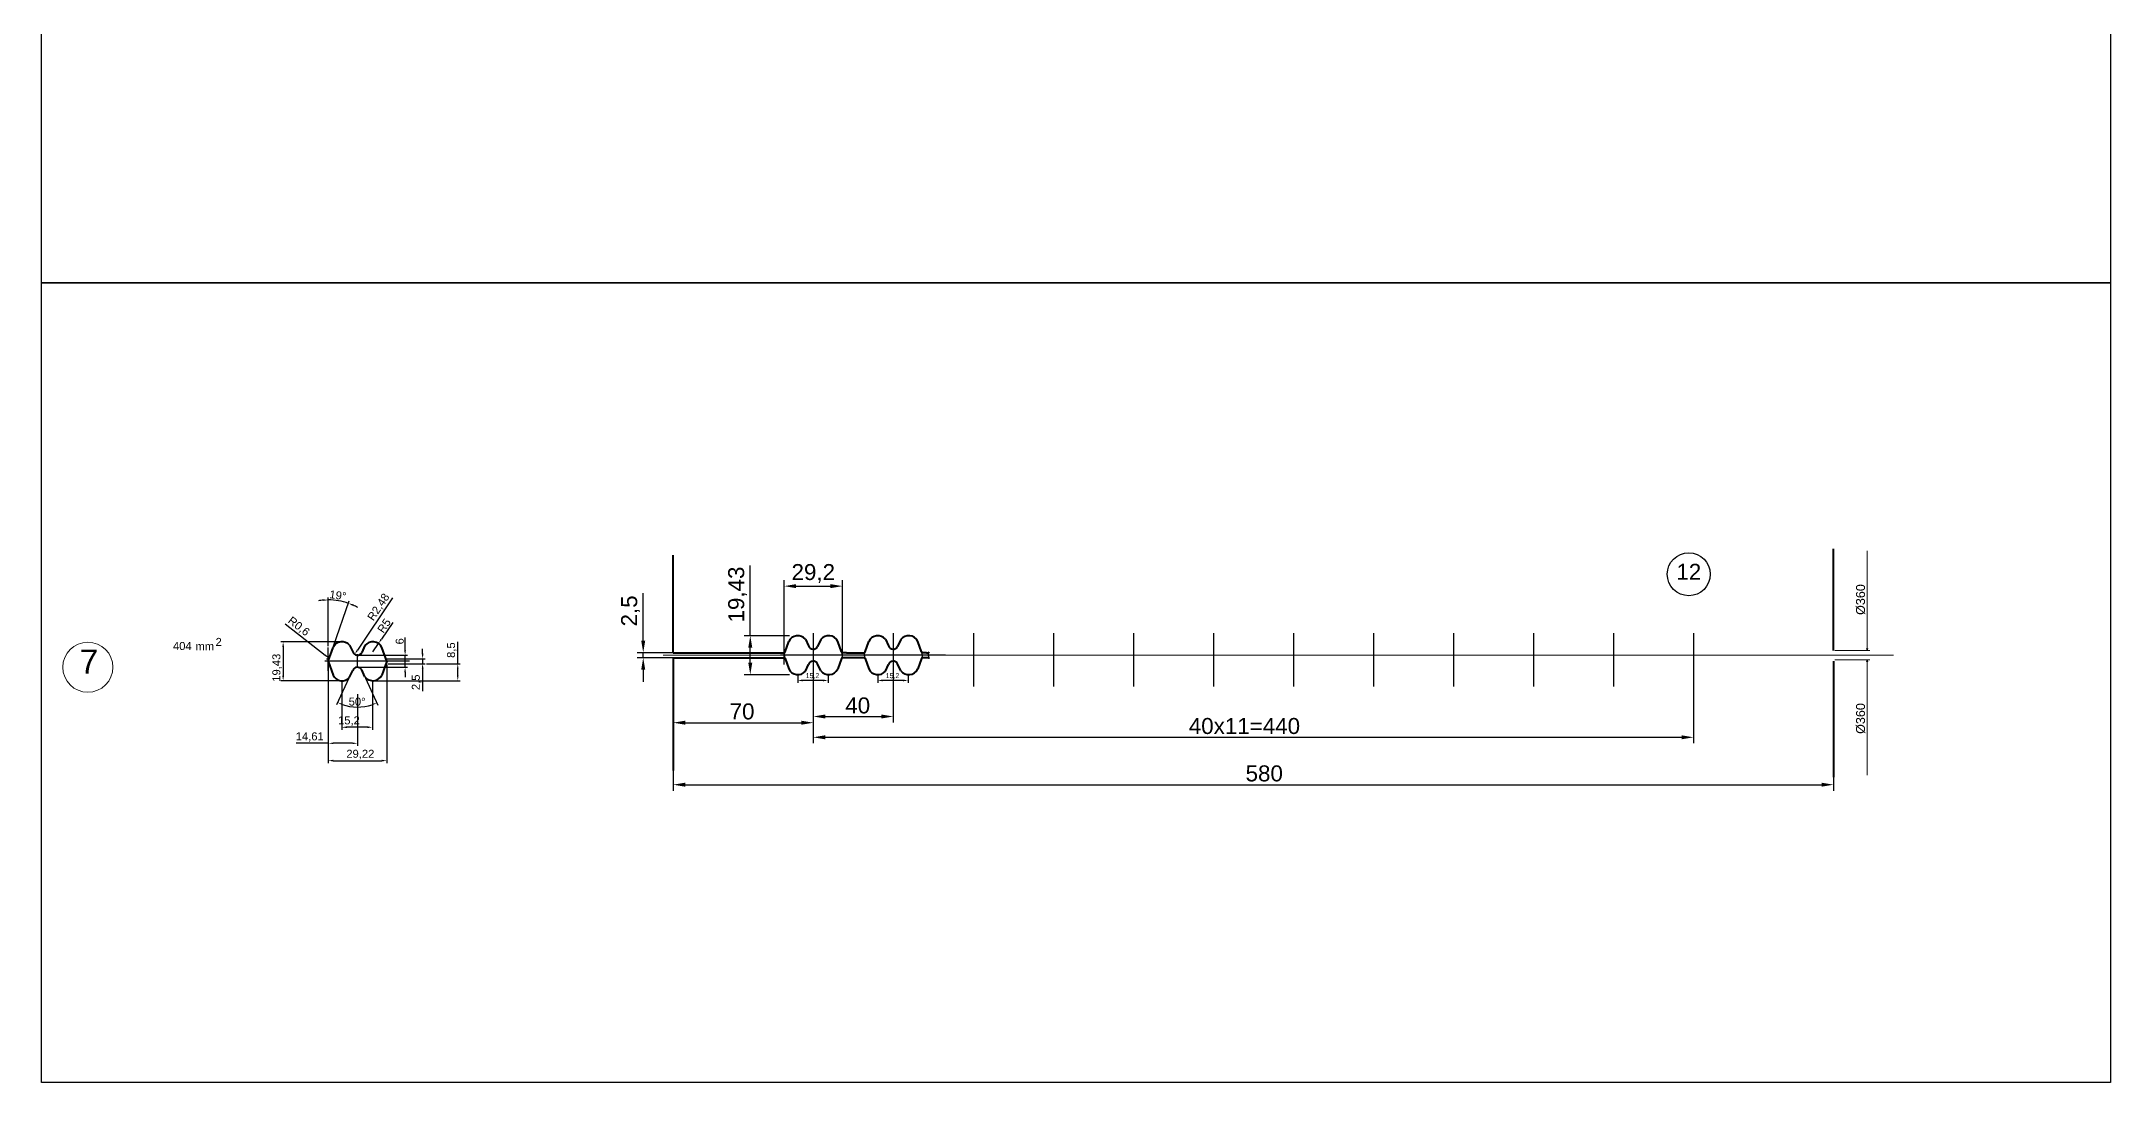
# Model space of a CAD drawing. Header units: millimetres. Extents: x -954 to 34898, y -2134 to 12006.
# Drawn here: x 14671 to 15705, y 7803 to 8324 of the extents above; entities that cross this region are included whole.
import ezdxf

# ---------------------------------------------------------------- set-up
doc = ezdxf.new("R2010")
doc.units = ezdxf.units.MM
doc.header["$LTSCALE"] = 3
doc.linetypes.add('ACAD_ISO04W100', pattern=[30, 24, -3, 0, -3])
doc.layers.add('осевая', color=4, linetype='Continuous')
for name, color, linetype, lineweight in [('осевые', 1, 'ACAD_ISO04W100', 25), ('тонкая', 7, 'Continuous', 20), ('тонкий', 7, 'Continuous', 20)]:
    doc.layers.add(name, color=color, linetype=linetype, lineweight=lineweight)
doc.styles.add('s1v4', font='arial.ttf', dxfattribs={"height": 4})
doc.styles.get("Standard").update_dxf_attribs({"font": 'arial.ttf'})
doc.dimstyles.new('ISO-25', dxfattribs={"dimtxt": 2.5, "dimasz": 2.5, "dimexe": 1.25, "dimexo": 0.625, "dimtad": 1, "dimtxsty": 'Standard', "dimcen": 2.5, "dimadec": 0, "dimazin": 0, "dimtfac": 1, "dimtmove": 0, "dimatfit": 3, "dimfxl": 1, "dimarcsym": 0})
doc.dimstyles.new('s2v4', dxfattribs={"dimtxt": 8, "dimasz": 6, "dimexe": 3, "dimexo": 0, "dimgap": 1.5, "dimtad": 1, "dimtxsty": 'Standard', "dimcen": 2.5, "dimadec": 0, "dimazin": 0, "dimtfac": 1, "dimtmove": 0, "dimatfit": 3, "dimfxl": 1, "dimarcsym": 0})

# ---------------------------------------------------------------- blocks, each defined once
blk = doc.blocks.new('*D926')
at = {"layer": 'Defpoints', "color": 0, "transparency": 16777216}
for p in [(14986.6, 8013.9), (15056.6, 8001.3), (15056.6, 7983.2)]:
    blk.add_point(p, dxfattribs=at)
at = {"layer": 'тонкий', "color": 0, "lineweight": -2, "transparency": 16777216}
for p, q in [((14986.6, 8013.9), (14986.6, 7980.2)), ((15056.6, 8001.3), (15056.6, 7980.2)), ((14992.6, 7983.2), (15050.6, 7983.2))]:
    blk.add_line(p, q, dxfattribs=at)
at = {"layer": 'тонкий', "color": 0, "transparency": 16777216}
for points in [[(14992.6, 7984.2), (14992.6, 7982.2), (14986.6, 7983.2)], [(15050.6, 7984.2), (15050.6, 7982.2), (15056.6, 7983.2)]]:
    blk.add_solid(points, dxfattribs=at)
at = {"layer": 'тонкий', "color": 0, "transparency": 16777216, "insert": (15021, 7988.8), "char_height": 8, "attachment_point": 5}
blk.add_mtext('70', dxfattribs=at)
blk = doc.blocks.new('_Open30')
at = {"color": 0, "linetype": 'ByBlock', "lineweight": -2}
for p, q in [((-1, 0.3), (0, 0)), ((0, 0), (-1, -0.3)), ((0, 0), (-1, 0))]:
    blk.add_line(p, q, dxfattribs=at)
blk = doc.blocks.new('*D975')
at = {"color": 0, "lineweight": -2, "transparency": 16777216}
for p, q in [((14814.2, 8012.1), (14814.2, 7963)), ((14843.4, 8012.1), (14843.4, 7963)), ((14816.7, 7964.2), (14840.9, 7964.2))]:
    blk.add_line(p, q, dxfattribs=at)
at = {"color": 0, "transparency": 16777216}
for points in [[(14816.7, 7964.7), (14816.7, 7963.8), (14814.2, 7964.2)], [(14840.9, 7964.7), (14840.9, 7963.8), (14843.4, 7964.2)]]:
    blk.add_solid(points, dxfattribs=at)
at = {"layer": 'Defpoints', "color": 0, "transparency": 16777216}
for p in [(14814.2, 8012.7), (14843.4, 8012.7), (14843.4, 7964.2)]:
    blk.add_point(p, dxfattribs=at)
at = {"color": 0, "transparency": 16777216, "insert": (14830.2, 7967.3), "char_height": 4, "attachment_point": 5}
blk.add_mtext('29,22', dxfattribs=at)
blk = doc.blocks.new('*D976')
at = {"color": 0, "lineweight": -2, "transparency": 16777216}
for p, q in [((14814.2, 8021.5), (14814.2, 8045.9)), ((14816.8, 8021.4), (14824.7, 8044.1))]:
    blk.add_line(p, q, dxfattribs=at)
for start, end in [(94.67, 99.34), (70.797, 90), (61.4571, 66.1271)]:
    blk.add_arc((14814.2, 8013.9), 30.7, start, end, dxfattribs=at)
at = {"color": 0, "transparency": 16777216}
for points in [[(14811.6, 8044.9), (14811.7, 8044.1), (14814.2, 8044.6)], [(14826.4, 8041.6), (14826.7, 8042.4), (14824.3, 8042.9)]]:
    blk.add_solid(points, dxfattribs=at)
at = {"layer": 'Defpoints', "color": 0, "transparency": 16777216}
for p in [(14821, 8043.9), (14814.2, 8020.9), (14816.6, 8020.8), (14814.2, 8013.9), (14814.2, 8009.2)]:
    blk.add_point(p, dxfattribs=at)
at = {"color": 0, "transparency": 16777216, "insert": (14819, 8046.9), "char_height": 4, "attachment_point": 5, "rotation": 351.7298}
blk.add_mtext('19°', dxfattribs=at)
blk = doc.blocks.new('*D931')
at = {"color": 0, "lineweight": -2, "transparency": 16777216}
for p, q in [((14814.2, 7997.5), (14814.2, 7971.7)), ((14828.8, 7997.5), (14828.8, 7971.7)), ((14814.2, 7972.9), (14798.1, 7972.9)), ((14826.3, 7972.9), (14816.7, 7972.9))]:
    blk.add_line(p, q, dxfattribs=at)
at = {"color": 0, "transparency": 16777216}
for points in [[(14816.7, 7973.3), (14816.7, 7972.5), (14814.2, 7972.9)], [(14826.3, 7973.3), (14826.3, 7972.5), (14828.8, 7972.9)]]:
    blk.add_solid(points, dxfattribs=at)
at = {"layer": 'Defpoints', "color": 0, "transparency": 16777216}
for p in [(14814.2, 7998.1), (14828.8, 7998.1), (14828.8, 7972.9)]:
    blk.add_point(p, dxfattribs=at)
at = {"color": 0, "transparency": 16777216, "insert": (14804.9, 7976), "char_height": 4, "attachment_point": 5}
blk.add_mtext('14,61', dxfattribs=at)
blk = doc.blocks.new('*D932')
at = {"color": 0, "lineweight": -2, "transparency": 16777216}
blk.add_line((14792.6, 8032.6), (14812.7, 8016.9), dxfattribs=at)
at = {"color": 0, "transparency": 16777216}
blk.add_solid([(14812.9, 8017.3), (14812.4, 8016.6), (14814.6, 8015.4)], dxfattribs=at)
at = {"layer": 'Defpoints', "color": 0, "transparency": 16777216}
for p in [(14814.2, 8015.8), (14814.6, 8015.4)]:
    blk.add_point(p, dxfattribs=at)
at = {"color": 0, "transparency": 16777216, "insert": (14799.3, 8031.2), "char_height": 4, "attachment_point": 5, "rotation": 322.1251}
blk.add_mtext('R0,6', dxfattribs=at)
blk = doc.blocks.new('*D933')
at = {"color": 0, "lineweight": -2, "transparency": 16777216}
blk.add_line((14846.3, 8045.7), (14828.7, 8019.4), dxfattribs=at)
at = {"color": 0, "transparency": 16777216}
blk.add_solid([(14828.4, 8019.7), (14829.1, 8019.2), (14827.4, 8017.4)], dxfattribs=at)
at = {"layer": 'Defpoints', "color": 0, "transparency": 16777216}
for p in [(14827.4, 8017.4), (14828.7, 8019.4)]:
    blk.add_point(p, dxfattribs=at)
at = {"color": 0, "transparency": 16777216, "insert": (14839.5, 8040.9), "char_height": 4, "attachment_point": 5, "rotation": 56.2464}
blk.add_mtext('R2,48', dxfattribs=at)
blk = doc.blocks.new('*D977')
at = {"color": 0, "lineweight": -2, "transparency": 16777216}
for p, q in [((14829.4, 8016.9), (14853.8, 8016.9)), ((14852.6, 8019.4), (14852.6, 8025.8)), ((14852.6, 8010.9), (14852.6, 8016.9)), ((14829.4, 8010.9), (14853.8, 8010.9)), ((14852.6, 8008.4), (14852.6, 8005.9))]:
    blk.add_line(p, q, dxfattribs=at)
at = {"color": 0, "transparency": 16777216}
for points in [[(14852.1, 8019.4), (14853, 8019.4), (14852.6, 8016.9)], [(14852.1, 8008.4), (14853, 8008.4), (14852.6, 8010.9)]]:
    blk.add_solid(points, dxfattribs=at)
at = {"layer": 'Defpoints', "color": 0, "transparency": 16777216}
for p in [(14828.8, 8016.9), (14828.8, 8010.9), (14852.6, 8010.9)]:
    blk.add_point(p, dxfattribs=at)
at = {"color": 0, "transparency": 16777216, "insert": (14849.9, 8023.9), "char_height": 4, "attachment_point": 5, "rotation": 90}
blk.add_mtext('6', dxfattribs=at)
blk = doc.blocks.new('*D978')
at = {"color": 0, "lineweight": -2, "transparency": 16777216}
for p, q in [((14846.5, 8033.3), (14840.7, 8024.9)), ((14836.5, 8018.7), (14839.3, 8022.8))]:
    blk.add_line(p, q, dxfattribs=at)
at = {"color": 0, "transparency": 16777216}
blk.add_solid([(14840.3, 8025.1), (14841, 8024.7), (14839.3, 8022.8)], dxfattribs=at)
at = {"layer": 'Defpoints', "color": 0, "transparency": 16777216}
for p in [(14836.5, 8018.7), (14839.3, 8022.8)]:
    blk.add_point(p, dxfattribs=at)
at = {"color": 0, "transparency": 16777216, "insert": (14842.1, 8031.7), "char_height": 4, "attachment_point": 5, "rotation": 55.6859}
blk.add_mtext('R5', dxfattribs=at)
blk = doc.blocks.new('*D934')
at = {"color": 0, "lineweight": -2, "transparency": 16777216}
for p, q in [((14820.3, 8023.6), (14790.4, 8023.6)), ((14791.6, 8021.1), (14791.6, 8006.7)), ((14820.2, 8004.2), (14790.4, 8004.2))]:
    blk.add_line(p, q, dxfattribs=at)
at = {"color": 0, "transparency": 16777216}
for points in [[(14791.2, 8021.1), (14792.1, 8021.1), (14791.6, 8023.6)], [(14791.2, 8006.7), (14792.1, 8006.7), (14791.6, 8004.2)]]:
    blk.add_solid(points, dxfattribs=at)
at = {"layer": 'Defpoints', "color": 0, "transparency": 16777216}
for p in [(14820.9, 8023.6), (14791.6, 8004.2), (14820.9, 8004.2)]:
    blk.add_point(p, dxfattribs=at)
at = {"color": 0, "transparency": 16777216, "insert": (14788.6, 8010.7), "char_height": 4, "attachment_point": 5, "rotation": 90}
blk.add_mtext('19,43', dxfattribs=at)
blk = doc.blocks.new('*D935')
at = {"color": 0, "lineweight": -2, "transparency": 16777216}
for p, q in [((14821, 8003.6), (14821, 7979.7)), ((14836.2, 8003.6), (14836.2, 7979.7)), ((14833.7, 7980.9), (14823.5, 7980.9))]:
    blk.add_line(p, q, dxfattribs=at)
at = {"color": 0, "transparency": 16777216}
for points in [[(14823.5, 7981.4), (14823.5, 7980.5), (14821, 7980.9)], [(14833.7, 7981.4), (14833.7, 7980.5), (14836.2, 7980.9)]]:
    blk.add_solid(points, dxfattribs=at)
at = {"layer": 'Defpoints', "color": 0, "transparency": 16777216}
for p in [(14821, 8004.2), (14836.2, 8004.2), (14821, 7980.9)]:
    blk.add_point(p, dxfattribs=at)
at = {"color": 0, "transparency": 16777216, "insert": (14824.5, 7984), "char_height": 4, "attachment_point": 5}
blk.add_mtext('15,2', dxfattribs=at)
blk = doc.blocks.new('*D979')
at = {"color": 0, "lineweight": -2, "transparency": 16777216}
for p, q in [((14861.3, 8017.7), (14861.3, 8020.2)), ((14844, 8015.2), (14862.6, 8015.2)), ((14844, 8012.7), (14862.6, 8012.7)), ((14861.3, 8015.2), (14861.3, 8012.7)), ((14861.3, 8010.2), (14861.3, 7999))]:
    blk.add_line(p, q, dxfattribs=at)
at = {"color": 0, "transparency": 16777216}
for points in [[(14860.9, 8017.7), (14861.8, 8017.7), (14861.3, 8015.2)], [(14860.9, 8010.2), (14861.8, 8010.2), (14861.3, 8012.7)]]:
    blk.add_solid(points, dxfattribs=at)
at = {"layer": 'Defpoints', "color": 0, "transparency": 16777216}
for p in [(14843.4, 8015.2), (14843.4, 8012.7), (14861.3, 8012.7)]:
    blk.add_point(p, dxfattribs=at)
at = {"color": 0, "transparency": 16777216, "insert": (14858.3, 8003.4), "char_height": 4, "attachment_point": 5, "rotation": 90}
blk.add_mtext('2,5', dxfattribs=at)
blk = doc.blocks.new('*D936')
at = {"layer": 'Defpoints', "color": 0, "transparency": 16777216}
for p in [(15044.7, 8026.7), (15025.1, 8007.2), (15044.7, 8007.2)]:
    blk.add_point(p, dxfattribs=at)
at = {"layer": 'тонкий', "color": 0, "lineweight": -2, "transparency": 16777216}
for p, q in [((15025.1, 8026.7), (15025.1, 8061.9)), ((15044.7, 8026.7), (15022.1, 8026.7)), ((15025.1, 8013.2), (15025.1, 8020.7)), ((15044.7, 8007.2), (15022.1, 8007.2))]:
    blk.add_line(p, q, dxfattribs=at)
at = {"layer": 'тонкий', "color": 0, "transparency": 16777216}
for points in [[(15024.1, 8020.7), (15026.1, 8020.7), (15025.1, 8026.7)], [(15024.1, 8013.2), (15026.1, 8013.2), (15025.1, 8007.2)]]:
    blk.add_solid(points, dxfattribs=at)
at = {"layer": 'тонкий', "color": 0, "transparency": 16777216, "insert": (15018.8, 8047.3), "char_height": 8, "attachment_point": 5, "rotation": 90}
blk.add_mtext('19,43', dxfattribs=at)
blk = doc.blocks.new('*D937')
at = {"color": 0, "lineweight": -2, "transparency": 16777216}
for p, q in [((15048.8, 8006.6), (15048.8, 8003.1)), ((15064, 8006.6), (15064, 8003.1)), ((15061.5, 8004.3), (15051.3, 8004.3))]:
    blk.add_line(p, q, dxfattribs=at)
at = {"color": 0, "transparency": 16777216}
for points in [[(15051.3, 8004.8), (15051.3, 8003.9), (15048.8, 8004.3)], [(15061.5, 8004.8), (15061.5, 8003.9), (15064, 8004.3)]]:
    blk.add_solid(points, dxfattribs=at)
at = {"layer": 'Defpoints', "color": 0, "transparency": 16777216}
for p in [(15048.8, 8007.2), (15064, 8007.2), (15048.8, 8004.3)]:
    blk.add_point(p, dxfattribs=at)
at = {"color": 0, "transparency": 16777216, "insert": (15056.2, 8006.5), "char_height": 2.5, "attachment_point": 5}
blk.add_mtext('15,2', dxfattribs=at)
blk = doc.blocks.new('*D980')
at = {"layer": 'Defpoints', "color": 0, "transparency": 16777216}
for p in [(14971.6, 8018.2), (15006, 8018.2), (15006, 8015.7)]:
    blk.add_point(p, dxfattribs=at)
at = {"layer": 'тонкий', "color": 0, "lineweight": -2, "transparency": 16777216}
for p, q in [((14971.6, 8024.2), (14971.6, 8048)), ((15006, 8018.2), (14968.6, 8018.2)), ((15006, 8015.7), (14968.6, 8015.7)), ((14971.6, 8015.7), (14971.6, 8018.2)), ((14971.6, 8009.7), (14971.6, 8003.7))]:
    blk.add_line(p, q, dxfattribs=at)
at = {"layer": 'тонкий', "color": 0, "transparency": 16777216}
for points in [[(14970.6, 8024.2), (14972.6, 8024.2), (14971.6, 8018.2)], [(14970.6, 8009.7), (14972.6, 8009.7), (14971.6, 8015.7)]]:
    blk.add_solid(points, dxfattribs=at)
at = {"layer": 'тонкий', "color": 0, "transparency": 16777216, "insert": (14965.3, 8039.1), "char_height": 8, "attachment_point": 5, "rotation": 90}
blk.add_mtext('2,5', dxfattribs=at)
blk = doc.blocks.new('*D981')
at = {"layer": 'Defpoints', "color": 0, "transparency": 16777216}
for p in [(15071.2, 8051.5), (15042, 8023.9), (15071.2, 8017)]:
    blk.add_point(p, dxfattribs=at)
at = {"layer": 'тонкий', "color": 0, "lineweight": -2, "transparency": 16777216}
for p, q in [((15042, 8023.9), (15042, 8054.5)), ((15048, 8051.5), (15065.2, 8051.5)), ((15071.2, 8017), (15071.2, 8054.5))]:
    blk.add_line(p, q, dxfattribs=at)
at = {"layer": 'тонкий', "color": 0, "transparency": 16777216}
for points in [[(15048, 8052.5), (15048, 8050.5), (15042, 8051.5)], [(15065.2, 8052.5), (15065.2, 8050.5), (15071.2, 8051.5)]]:
    blk.add_solid(points, dxfattribs=at)
at = {"layer": 'тонкий', "color": 0, "transparency": 16777216, "insert": (15056.6, 8057.8), "char_height": 8, "attachment_point": 5}
blk.add_mtext('29,2', dxfattribs=at)
blk = doc.blocks.new('*D982')
at = {"layer": 'Defpoints', "color": 0, "transparency": 16777216}
for p in [(14986.6, 7959.3), (15566.6, 7956), (15566.6, 7952.2)]:
    blk.add_point(p, dxfattribs=at)
at = {"layer": 'тонкий', "color": 0, "lineweight": -2, "transparency": 16777216}
for p, q in [((14986.6, 7959.3), (14986.6, 7949.2)), ((15566.6, 7956), (15566.6, 7949.2)), ((14992.6, 7952.2), (15560.6, 7952.2))]:
    blk.add_line(p, q, dxfattribs=at)
at = {"layer": 'тонкий', "color": 0, "transparency": 16777216}
for points in [[(14992.6, 7953.2), (14992.6, 7951.2), (14986.6, 7952.2)], [(15560.6, 7953.2), (15560.6, 7951.2), (15566.6, 7952.2)]]:
    blk.add_solid(points, dxfattribs=at)
at = {"layer": 'тонкий', "color": 0, "transparency": 16777216, "insert": (15282, 7957.8), "char_height": 8, "attachment_point": 5}
blk.add_mtext('580', dxfattribs=at)
blk = doc.blocks.new('*D983')
at = {"color": 0, "lineweight": -2, "transparency": 16777216}
for p, q in [((14824.5, 8005.4), (14818.3, 7992.2)), ((14832.8, 8005.5), (14838.9, 7992))]:
    blk.add_line(p, q, dxfattribs=at)
blk.add_arc((14828.8, 8014.3), 23.3, 250.821, 288.1922, dxfattribs=at)
at = {"color": 0, "transparency": 16777216}
for points in [[(14821, 7992), (14821.3, 7992.7), (14818.8, 7993.3)], [(14835.9, 7992.6), (14836.2, 7991.8), (14838.4, 7993.1)]]:
    blk.add_solid(points, dxfattribs=at)
at = {"layer": 'Defpoints', "color": 0, "transparency": 16777216}
for p in [(14824.8, 8005.9), (14826.4, 8009.3), (14830.9, 8009.6), (14832.5, 8006.1), (14825.2, 7991.3)]:
    blk.add_point(p, dxfattribs=at)
at = {"color": 0, "transparency": 16777216, "insert": (14828.6, 7993.7), "char_height": 4, "attachment_point": 5, "rotation": 359.5066}
blk.add_mtext('50°', dxfattribs=at)
blk = doc.blocks.new('*D998')
at = {"color": 0, "lineweight": -2, "transparency": 16777216}
for p, q in [((14878.9, 8012.7), (14878.9, 8023.7)), ((14863.2, 8012.7), (14880.1, 8012.7)), ((14878.9, 8006.7), (14878.9, 8010.2)), ((14837.6, 8004.2), (14880.1, 8004.2))]:
    blk.add_line(p, q, dxfattribs=at)
at = {"color": 0, "transparency": 16777216}
for points in [[(14878.5, 8010.2), (14879.3, 8010.2), (14878.9, 8012.7)], [(14878.5, 8006.7), (14879.3, 8006.7), (14878.9, 8004.2)]]:
    blk.add_solid(points, dxfattribs=at)
at = {"layer": 'Defpoints', "color": 0, "transparency": 16777216}
for p in [(14862.6, 8012.7), (14878.9, 8012.7), (14837, 8004.2)]:
    blk.add_point(p, dxfattribs=at)
at = {"color": 0, "transparency": 16777216, "insert": (14875.9, 8019.5), "char_height": 4, "attachment_point": 5, "rotation": 90}
blk.add_mtext('8,5', dxfattribs=at)
blk = doc.blocks.new('*D939')
at = {"color": 0, "lineweight": -2, "transparency": 16777216}
for p, q in [((15088.8, 8006.6), (15088.8, 8003.1)), ((15104, 8006.6), (15104, 8003.1)), ((15101.5, 8004.3), (15091.3, 8004.3))]:
    blk.add_line(p, q, dxfattribs=at)
at = {"color": 0, "transparency": 16777216}
for points in [[(15091.3, 8004.8), (15091.3, 8003.9), (15088.8, 8004.3)], [(15101.5, 8004.8), (15101.5, 8003.9), (15104, 8004.3)]]:
    blk.add_solid(points, dxfattribs=at)
at = {"layer": 'Defpoints', "color": 0, "transparency": 16777216}
for p in [(15088.8, 8007.2), (15104, 8007.2), (15088.8, 8004.3)]:
    blk.add_point(p, dxfattribs=at)
at = {"color": 0, "transparency": 16777216, "insert": (15096.2, 8006.5), "char_height": 2.5, "attachment_point": 5}
blk.add_mtext('15,2', dxfattribs=at)
blk = doc.blocks.new('*D999')
at = {"layer": 'Defpoints', "color": 0, "transparency": 16777216}
for p in [(15496.6, 8001.3), (15056.6, 7980.2), (15496.6, 7975.9)]:
    blk.add_point(p, dxfattribs=at)
at = {"layer": 'тонкий', "color": 0, "lineweight": -2, "transparency": 16777216}
for p, q in [((15496.6, 8001.3), (15496.6, 7972.9)), ((15056.6, 7980.2), (15056.6, 7972.9)), ((15062.6, 7975.9), (15490.6, 7975.9))]:
    blk.add_line(p, q, dxfattribs=at)
at = {"layer": 'тонкий', "color": 0, "transparency": 16777216}
for points in [[(15062.6, 7976.9), (15062.6, 7974.9), (15056.6, 7975.9)], [(15490.6, 7976.9), (15490.6, 7974.9), (15496.6, 7975.9)]]:
    blk.add_solid(points, dxfattribs=at)
at = {"layer": 'тонкий', "color": 0, "transparency": 16777216, "insert": (15272.1, 7981.5), "char_height": 8, "attachment_point": 5}
blk.add_mtext('40x11=440', dxfattribs=at)
blk = doc.blocks.new('*D1000')
at = {"layer": 'Defpoints', "color": 0, "transparency": 16777216}
for p in [(15096.6, 8001.3), (15056.6, 7990.8), (15096.6, 7986.3)]:
    blk.add_point(p, dxfattribs=at)
at = {"layer": 'тонкий', "color": 0, "lineweight": -2, "transparency": 16777216}
for p, q in [((15096.6, 8001.3), (15096.6, 7983.3)), ((15056.6, 7990.8), (15056.6, 7983.3)), ((15062.6, 7986.3), (15090.6, 7986.3))]:
    blk.add_line(p, q, dxfattribs=at)
at = {"layer": 'тонкий', "color": 0, "transparency": 16777216}
for points in [[(15062.6, 7987.3), (15062.6, 7985.3), (15056.6, 7986.3)], [(15090.6, 7987.3), (15090.6, 7985.3), (15096.6, 7986.3)]]:
    blk.add_solid(points, dxfattribs=at)
at = {"layer": 'тонкий', "color": 0, "transparency": 16777216, "insert": (15078.8, 7991.8), "char_height": 8, "attachment_point": 5}
blk.add_mtext('40', dxfattribs=at)

msp = doc.modelspace()

# ---------------------------------------------------------------- linework, layer by layer
at = {"lineweight": 40}
for p, q in [((15566.599, 8019.368), (15566.599, 8070.218)), ((14986.599, 8018.218), (14986.599, 8066.924)), ((14814.159, 8013.945), (14816.559, 8020.835)), ((14824.819, 8021.916), (14826.388, 8018.603)), ((14832.515, 8021.762), (14830.929, 8018.257)), ((14843.389, 8013.929), (14840.984, 8020.835)), ((14986.599, 8018.218), (15041.989, 8018.218)), ((14986.599, 8015.718), (14986.599, 7959.314)), ((14986.599, 8015.718), (15041.989, 8015.718)), ((15041.182, 8018.218), (15041.989, 8018.218)), ((15042.545, 8018.582), (15044.388, 8023.874)), ((15052.649, 8024.955), (15054.218, 8021.642)), ((15060.345, 8024.801), (15058.759, 8021.296)), ((15070.657, 8018.582), (15068.814, 8023.874)), ((15081.989, 8015.718), (15071.205, 8015.718)), ((15073.182, 8018.218), (15071.208, 8018.218)), ((15073.182, 8018.218), (15081.989, 8018.218)), ((15081.182, 8018.218), (15081.989, 8018.218)), ((15082.545, 8018.582), (15084.388, 8023.874)), ((15092.649, 8024.955), (15094.218, 8021.642)), ((15100.345, 8024.801), (15098.759, 8021.296)), ((15110.657, 8018.582), (15108.814, 8023.874)), ((15113.989, 8015.718), (15111.205, 8015.718)), ((15113.182, 8018.218), (15111.208, 8018.218)), ((15113.182, 8018.218), (15113.989, 8018.218)), ((14814.159, 8013.945), (14816.554, 8007.024)), ((14824.815, 8005.943), (14826.384, 8009.256)), ((14832.511, 8006.097), (14830.924, 8009.602)), ((14843.389, 8013.929), (14840.98, 8007.024)), ((15042.551, 8015.358), (15044.384, 8010.063)), ((15052.645, 8008.982), (15054.214, 8012.295)), ((15060.341, 8009.135), (15058.754, 8012.641)), ((15070.666, 8015.384), (15068.81, 8010.063)), ((15082.551, 8015.358), (15084.384, 8010.063)), ((15092.645, 8008.982), (15094.214, 8012.295)), ((15100.341, 8009.135), (15098.754, 8012.641)), ((15110.666, 8015.384), (15108.81, 8010.063)), ((15566.599, 8013.943), (15566.599, 7956.02))]:
    msp.add_line(p, q, dxfattribs=at)
at = {"lineweight": 5}
for p, q in [((15583.366, 8020.368), (15583.366, 8069.218)), ((15583.37, 8013.568), (15583.37, 7957.02))]:
    msp.add_line(p, q, dxfattribs=at)
for p, q in [((14814.159, 8009.223), (14814.159, 8020.886)), ((14828.769, 8011.516), (14828.769, 8017.407)), ((15041.989, 8012.262), (15041.989, 8023.925)), ((15041.989, 8016.984), (15042.545, 8018.582)), ((15041.989, 8016.984), (15042.541, 8015.355)), ((15071.219, 8016.968), (15070.657, 8018.582)), ((15071.219, 8016.968), (15070.666, 8015.384)), ((15081.989, 8016.984), (15082.545, 8018.582)), ((15081.989, 8016.984), (15082.541, 8015.355)), ((15111.219, 8016.968), (15110.657, 8018.582)), ((15111.219, 8016.968), (15110.666, 8015.384)), ((15113.989, 8016.984), (15114.545, 8018.582)), ((15113.989, 8016.984), (15114.541, 8015.355)), ((14813.352, 8015.179), (14814.159, 8015.179)), ((14842.954, 8015.179), (14849.575, 8015.179))]:
    msp.add_line(p, q)
at = {"color": 251, "lineweight": 5}
for p, q in [((15567.224, 8019.368), (15584.616, 8019.368)), ((15567.224, 8014.568), (15584.62, 8014.568))]:
    msp.add_line(p, q, dxfattribs=at)
at = {"color": 2}
for points in [[(14670.779, 8203.194), (14670.779, 8603.194), (15705.045, 8603.194), (15705.045, 8203.194), (14670.779, 8203.194), (14670.779, 8603.194)], [(14670.779, 7803.194), (14670.779, 8203.194), (15705.045, 8203.194), (15705.045, 7803.194), (14670.779, 7803.194), (14670.779, 8203.194)]]:
    msp.add_lwpolyline(points, dxfattribs=at)
msp.add_circle((15494.206, 8057.458), 10.754)
at = {"lineweight": 40}
for centre, radius, start, end in [((15048.863, 8021.785), 4.938, 39.934012, 154.978467), ((15064.295, 8021.74), 4.997, 25.27558, 142.225132), ((15088.863, 8021.785), 4.938, 39.934012, 154.978467), ((15104.295, 8021.74), 4.997, 25.27558, 142.225132), ((14821.033, 8018.747), 4.938, 39.934012, 154.978467), ((14828.734, 8019.419), 2.484, 199.189559, 332.091578), ((14836.465, 8018.701), 4.997, 25.27558, 142.225132), ((15041.986, 8015.114), 0.605, 23.490385, 89.774543), ((15041.991, 8018.823), 0.605, 270.225457, 336.509615), ((15056.564, 8022.458), 2.484, 199.189559, 332.091578), ((15071.212, 8018.823), 0.605, 203.490385, 269.774543), ((15071.207, 8015.114), 0.605, 90.225457, 153.473594), ((15081.986, 8015.114), 0.605, 23.490385, 89.774543), ((15081.991, 8018.823), 0.605, 270.225457, 336.509615), ((15096.564, 8022.458), 2.484, 199.189559, 332.091578), ((15111.212, 8018.823), 0.605, 203.490385, 269.774543), ((15111.207, 8015.114), 0.605, 90.225457, 153.473594), ((15113.986, 8015.114), 0.605, 23.490385, 89.774543), ((15113.991, 8018.823), 0.605, 270.225457, 336.509615), ((14821.029, 8009.112), 4.938, 205.021533, 320.065988), ((14828.728, 8008.463), 2.474, 27.419433, 161.29943), ((14836.456, 8009.201), 5.02, 218.198224, 334.301064), ((15048.858, 8012.151), 4.938, 205.021533, 320.065988), ((15056.558, 8011.502), 2.474, 27.419433, 161.29943), ((15064.286, 8012.24), 5.02, 218.198224, 334.301064), ((15088.858, 8012.151), 4.938, 205.021533, 320.065988), ((15096.558, 8011.502), 2.474, 27.419433, 161.29943), ((15104.286, 8012.24), 5.02, 218.198224, 334.301064)]:
    msp.add_arc(centre, radius, start, end, dxfattribs=at)
for centre, start, end in [((14814.157, 8012.075), 23.490385, 89.774543), ((14814.161, 8015.784), 270.225457, 336.509615), ((14843.377, 8012.075), 90.225457, 156.509615), ((14843.382, 8015.784), 203.490385, 269.774543)]:
    msp.add_arc(centre, 0.605, start, end)
at = {"layer": 'осевая', "lineweight": 15}
msp.add_line((14981.506, 8016.968), (15596.531, 8016.968), dxfattribs=at)
at = {"layer": 'осевые'}
for p, q in [((15056.599, 8027.999), (15056.599, 8001.282)), ((15096.599, 8027.999), (15096.599, 8001.282)), ((15136.599, 8027.999), (15136.599, 8001.282)), ((15176.599, 8027.999), (15176.599, 8001.282)), ((15216.599, 8027.999), (15216.599, 8001.282)), ((15256.599, 8027.999), (15256.599, 8001.282)), ((15296.599, 8027.999), (15296.599, 8001.282)), ((15336.599, 8027.999), (15336.599, 8001.282)), ((15376.599, 8027.999), (15376.599, 8001.282)), ((15416.599, 8027.999), (15416.599, 8001.282)), ((15456.599, 8027.999), (15456.599, 8001.282)), ((15496.599, 8027.999), (15496.599, 8001.282)), ((15082.603, 8016.968), (15040.276, 8016.968)), ((15122.603, 8016.968), (15080.276, 8016.968)), ((14854.774, 8013.929), (14812.446, 8013.929))]:
    msp.add_line(p, q, dxfattribs=at)
at = {"layer": 'осевые', "lineweight": 15}
msp.add_line((15526.531, 8016.968), (15587.329, 8016.968), dxfattribs=at)
at = {"layer": 'тонкая'}
msp.add_circle((14694.017, 8010.942), 12.532, dxfattribs=at)

# ---------------------------------------------------------------- block references
at = {"lineweight": 5}
for p, rotation in [((15583.366, 8019.368), 270), ((15583.37, 8014.568), 90)]:
    msp.add_blockref('_Open30', p, dxfattribs=dict(at, rotation=rotation))

# ---------------------------------------------------------------- texts
at = {"insert": (15494.204, 8058.663), "char_height": 8, "attachment_point": 5}
msp.add_mtext('12', dxfattribs=at)
at = {"lineweight": 15, "char_height": 4.5, "attachment_point": 5, "rotation": 90}
for insert in [(15580.116, 8044.793), (15580.12, 7985.294)]:
    msp.add_mtext('%%c360', dxfattribs=dict(at, insert=insert))
at = {"layer": 'тонкая', "style": 's1v4'}
for s, p in [('404', (14736.556, 8019.565)), ('mm', (14747.783, 8019.464)), ('2', (14757.853, 8021.608))]:
    msp.add_text(s, height=4, dxfattribs=at).set_placement(p)
at = {"layer": 'тонкий', "style": 's1v4'}
msp.add_text('7', height=12, dxfattribs=at).set_placement((14689.854, 8007.792))

# ---------------------------------------------------------------- dimensions: what is measured, and where the dimension line sits
dim = msp.add_angular_dim_2l(base=(14820.957, 8043.863), line1=((14814.159, 8009.223), (14814.159, 8020.886)), line2=((14814.159, 8013.945), (14816.559, 8020.835)), dimstyle='ISO-25', override={"dimtxt": 4})
dim.commit()
dim.dimension.update_dxf_attribs({"geometry": '*D976', "text_midpoint": (14818.572, 8044.307), "dimtype": 162})
for center, mpoint, picture, middle in [((14828.734, 8019.419), (14827.354, 8017.354), '*D933', (14841.994, 8039.262)), ((14814.161, 8015.784), (14814.638, 8015.413), '*D932', (14797.462, 8028.772))]:
    dim = msp.add_radius_dim(center=center, mpoint=mpoint, dimstyle='ISO-25', override={"dimtxt": 4})
    dim.commit()
    dim.dimension.update_dxf_attribs({"geometry": picture, "text_midpoint": middle, "dimtype": 164})
dim = msp.add_radius_dim(center=(14836.465, 8018.701), mpoint=(14839.282, 8022.829), dimstyle='ISO-25', override={"dimtxt": 4})
dim.commit()
dim.dimension.update_dxf_attribs({"geometry": '*D978', "text_midpoint": (14842.084, 8031.65)})
for base, p1, p2, picture, middle in [((14791.643, 8004.194), (14820.908, 8023.62), (14820.862, 8004.194), '*D934', (14791.643, 8010.7)), ((14852.562, 8010.937), (14828.769, 8016.936), (14828.769, 8010.937), '*D977', (14852.562, 8023.881)), ((14861.341, 8012.679), (14843.379, 8015.179), (14843.375, 8012.679), '*D979', (14861.341, 8003.364))]:
    dim = msp.add_linear_dim(base=base, p1=p1, p2=p2, angle=90, dimstyle='ISO-25', override={"dimtxt": 4})
    dim.commit()
    dim.dimension.update_dxf_attribs({"geometry": picture, "text_midpoint": middle, "dimtype": 160})
dim = msp.add_linear_dim(base=(14878.898, 8012.679), p1=(14837.003, 8004.211), p2=(14862.591, 8012.679), angle=90, dimstyle='ISO-25', override={"dimtxt": 4, "dimdec": 1})
dim.commit()
dim.dimension.update_dxf_attribs({"geometry": '*D998', "text_midpoint": (14875.869, 8019.463)})
for base, p1, p2, picture, middle in [((14843.375, 7964.236), (14814.159, 8012.679), (14843.375, 8012.679), '*D975', (14830.184, 7964.236)), ((14828.769, 7972.927), (14814.159, 7998.08), (14828.769, 7998.08), '*D931', (14804.859, 7972.927)), ((14821.017, 7980.946), (14836.217, 8004.194), (14821.017, 8004.194), '*D935', (14824.499, 7980.946))]:
    dim = msp.add_linear_dim(base=base, p1=p1, p2=p2, dimstyle='ISO-25', override={"dimtxt": 4})
    dim.commit()
    dim.dimension.update_dxf_attribs({"geometry": picture, "text_midpoint": middle, "dimtype": 160})
dim = msp.add_angular_dim_2l(base=(14825.236, 7991.337), line1=((14832.511, 8006.097), (14830.924, 8009.602)), line2=((14824.815, 8005.943), (14826.384, 8009.256)), dimstyle='ISO-25', override={"dimtxt": 4})
dim.commit()
dim.dimension.update_dxf_attribs({"geometry": '*D983', "text_midpoint": (14828.608, 7993.733)})
for base, p1, p2, picture, middle in [((15048.847, 8004.342), (15064.047, 8007.233), (15048.847, 8007.233), '*D937', (15056.248, 8004.342)), ((15088.847, 8004.342), (15104.047, 8007.233), (15088.847, 8007.233), '*D939', (15096.248, 8004.342))]:
    dim = msp.add_linear_dim(base=base, p1=p1, p2=p2, dimstyle='ISO-25')
    dim.commit()
    dim.dimension.update_dxf_attribs({"geometry": picture, "text_midpoint": middle, "dimtype": 160})
at = {"layer": 'тонкий'}
for base, p1, p2, picture, middle in [((15025.103, 8007.233), (15044.738, 8026.659), (15044.691, 8007.233), '*D936', (15025.103, 8047.28)), ((14971.64, 8018.218), (15006.002, 8015.718), (15006.002, 8018.218), '*D980', (14971.64, 8039.099))]:
    dim = msp.add_linear_dim(base=base, p1=p1, p2=p2, angle=90, dimstyle='s2v4', dxfattribs=at)
    dim.commit()
    dim.dimension.update_dxf_attribs({"geometry": picture, "text_midpoint": middle, "dimtype": 160})
dim = msp.add_linear_dim(base=(15071.219, 8051.484), p1=(15041.989, 8023.925), p2=(15071.219, 8016.968), dimstyle='s2v4', override={"dimdec": 1}, dxfattribs=at)
dim.commit()
dim.dimension.update_dxf_attribs({"geometry": '*D981', "text_midpoint": (15056.604, 8057.792)})
for base, p1, p2, picture, middle in [((15056.599, 7983.222), (14986.599, 8013.943), (15056.599, 8001.282), '*D926', (15020.983, 7983.222)), ((15566.599, 7952.181), (14986.599, 7959.314), (15566.599, 7956.02), '*D982', (15281.993, 7952.181))]:
    dim = msp.add_linear_dim(base=base, p1=p1, p2=p2, dimstyle='s2v4', dxfattribs=at)
    dim.commit()
    dim.dimension.update_dxf_attribs({"geometry": picture, "text_midpoint": middle, "dimtype": 160})
dim = msp.add_linear_dim(base=(15496.599, 7975.93), p1=(15056.599, 7980.222), p2=(15496.599, 8001.282), text='40x11=<>', dimstyle='s2v4', dxfattribs=at)
dim.commit()
dim.dimension.update_dxf_attribs({"geometry": '*D999', "text_midpoint": (15272.137, 7975.93), "dimtype": 160})
dim = msp.add_linear_dim(base=(15096.599, 7986.253), p1=(15056.599, 7990.752), p2=(15096.599, 8001.282), dimstyle='s2v4', override={"dimdec": 1}, dxfattribs=at)
dim.commit()
dim.dimension.update_dxf_attribs({"geometry": '*D1000', "text_midpoint": (15078.785, 7986.253), "dimtype": 160})

doc.saveas('drawing.dxf')
